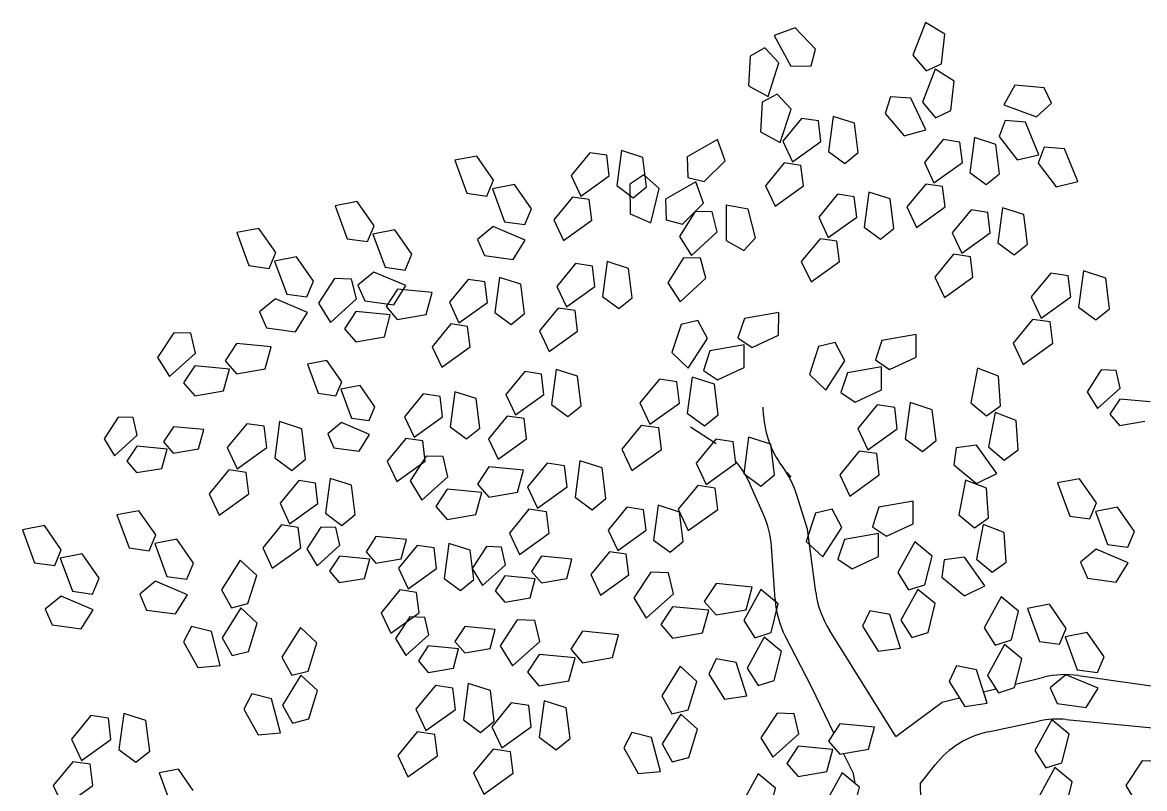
# Model space of a CAD drawing. Extents: x 1227.51 to 1229.53, y 652.79 to 654.62.
# Drawn here: x 1227.547 to 1228.833, y 653.74 to 654.618 of the extents above; entities that cross this region are included whole.
import ezdxf

# ---------------------------------------------------------------- set-up
doc = ezdxf.new("R2010")
doc.units = 0
doc.header["$LTSCALE"] = 0.05
doc.header["$MEASUREMENT"] = 0
doc.layers.get('0').update_dxf_attribs({"linetype": 'CONTINUOUS'})

msp = doc.modelspace()

# ---------------------------------------------------------------- linework, layer by layer
for p, q in [((1228.4331, 654.6119), (1228.4088, 654.6034)), ((1228.4562, 654.5874), (1228.4331, 654.6119)), ((1228.5825, 654.6182), (1228.5679, 654.5806)), ((1228.6045, 654.6047), (1228.5825, 654.6182)), ((1228.4088, 654.6034), (1228.428, 654.568)), ((1228.6006, 654.5709), (1228.6045, 654.6047)), ((1228.3983, 654.589), (1228.3812, 654.5796)), ((1228.4144, 654.5719), (1228.3983, 654.589)), ((1228.4513, 654.5683), (1228.4562, 654.5874)), ((1228.5679, 654.5806), (1228.583, 654.5626)), ((1228.3812, 654.5796), (1228.3793, 654.5457)), ((1228.402, 654.5335), (1228.4144, 654.5719)), ((1228.428, 654.568), (1228.4513, 654.5683)), ((1228.583, 654.5626), (1228.6006, 654.5709)), ((1228.5934, 654.5646), (1228.5788, 654.527)), ((1228.6153, 654.5511), (1228.5934, 654.5646)), ((1228.3793, 654.5457), (1228.402, 654.5335)), ((1228.6115, 654.5173), (1228.6153, 654.5511)), ((1228.6849, 654.5464), (1228.6721, 654.5238)), ((1228.7182, 654.5433), (1228.6849, 654.5464)), ((1228.7269, 654.5256), (1228.7182, 654.5433)), ((1228.4122, 654.5361), (1228.3951, 654.5267)), ((1228.4283, 654.519), (1228.4122, 654.5361)), ((1228.5422, 654.5328), (1228.5362, 654.514)), ((1228.5655, 654.5316), (1228.5422, 654.5328)), ((1228.5826, 654.4952), (1228.5655, 654.5316)), ((1228.3951, 654.5267), (1228.3932, 654.4928)), ((1228.4159, 654.4806), (1228.4283, 654.519)), ((1228.5788, 654.527), (1228.5939, 654.509)), ((1228.5939, 654.509), (1228.6115, 654.5173)), ((1228.6721, 654.5238), (1228.7095, 654.5099)), ((1228.7095, 654.5099), (1228.7269, 654.5256)), ((1228.4402, 654.5081), (1228.4188, 654.482)), ((1228.4595, 654.5053), (1228.4402, 654.5081)), ((1228.4623, 654.4818), (1228.4595, 654.5053)), ((1228.4764, 654.5106), (1228.471, 654.4705)), ((1228.5008, 654.5027), (1228.4764, 654.5106)), ((1228.505, 654.469), (1228.5008, 654.5027)), ((1228.5362, 654.514), (1228.5579, 654.4881)), ((1228.6736, 654.5059), (1228.6667, 654.4875)), ((1228.6968, 654.5038), (1228.6736, 654.5059)), ((1228.7122, 654.4665), (1228.6968, 654.5038)), ((1228.3932, 654.4928), (1228.4159, 654.4806)), ((1228.5579, 654.4881), (1228.5826, 654.4952)), ((1228.344, 654.484), (1228.3093, 654.4642)), ((1228.3526, 654.4595), (1228.344, 654.484)), ((1228.4188, 654.482), (1228.4298, 654.4585)), ((1228.4298, 654.4585), (1228.4623, 654.4818)), ((1228.6024, 654.4839), (1228.581, 654.4578)), ((1228.6217, 654.4811), (1228.6024, 654.4839)), ((1228.6246, 654.4576), (1228.6217, 654.4811)), ((1228.6386, 654.4864), (1228.6332, 654.4463)), ((1228.663, 654.4785), (1228.6386, 654.4864)), ((1228.6672, 654.4448), (1228.663, 654.4785)), ((1228.6667, 654.4875), (1228.6873, 654.4606)), ((1228.0679, 654.4651), (1228.0427, 654.4603)), ((1228.0872, 654.4373), (1228.0679, 654.4651)), ((1228.1976, 654.4689), (1228.1762, 654.4428)), ((1228.2169, 654.4661), (1228.1976, 654.4689)), ((1228.2197, 654.4426), (1228.2169, 654.4661)), ((1228.2338, 654.4713), (1228.2284, 654.4313)), ((1228.2582, 654.4635), (1228.2338, 654.4713)), ((1228.3093, 654.4642), (1228.3098, 654.4406)), ((1228.471, 654.4705), (1228.4898, 654.4567)), ((1228.4898, 654.4567), (1228.505, 654.469)), ((1228.6873, 654.4606), (1228.7122, 654.4665)), ((1228.7183, 654.4754), (1228.7115, 654.4569)), ((1228.7415, 654.4732), (1228.7183, 654.4754)), ((1228.757, 654.436), (1228.7415, 654.4732)), ((1228.0427, 654.4603), (1228.0565, 654.4224)), ((1228.2624, 654.4298), (1228.2582, 654.4635)), ((1228.3287, 654.4358), (1228.3526, 654.4595)), ((1228.4203, 654.4572), (1228.3989, 654.4311)), ((1228.4396, 654.4544), (1228.4203, 654.4572)), ((1228.4425, 654.431), (1228.4396, 654.4544)), ((1228.581, 654.4578), (1228.592, 654.4343)), ((1228.592, 654.4343), (1228.6246, 654.4576)), ((1228.7115, 654.4569), (1228.732, 654.43)), ((1228.1762, 654.4428), (1228.1872, 654.4193)), ((1228.1872, 654.4193), (1228.2197, 654.4426)), ((1228.2596, 654.4435), (1228.2433, 654.4328)), ((1228.2769, 654.4278), (1228.2596, 654.4435)), ((1228.3098, 654.4406), (1228.3287, 654.4358)), ((1228.6332, 654.4463), (1228.652, 654.4325)), ((1228.652, 654.4325), (1228.6672, 654.4448)), ((1228.0796, 654.4192), (1228.0872, 654.4373)), ((1228.1112, 654.4325), (1228.086, 654.4277)), ((1228.086, 654.4277), (1228.0999, 654.3898)), ((1228.1306, 654.4048), (1228.1112, 654.4325)), ((1228.2284, 654.4313), (1228.2472, 654.4174)), ((1228.2433, 654.4328), (1228.244, 654.3988)), ((1228.2472, 654.4174), (1228.2624, 654.4298)), ((1228.2676, 654.3885), (1228.2769, 654.4278)), ((1228.3191, 654.4355), (1228.2844, 654.4156)), ((1228.3277, 654.411), (1228.3191, 654.4355)), ((1228.3989, 654.4311), (1228.4099, 654.4076)), ((1228.4099, 654.4076), (1228.4425, 654.431)), ((1228.5826, 654.433), (1228.5611, 654.4069)), ((1228.6018, 654.4302), (1228.5826, 654.433)), ((1228.6047, 654.4068), (1228.6018, 654.4302)), ((1228.732, 654.43), (1228.757, 654.436)), ((1227.9309, 654.413), (1227.9056, 654.4082)), ((1227.9502, 654.3852), (1227.9309, 654.413)), ((1228.0565, 654.4224), (1228.0796, 654.4192)), ((1228.1777, 654.418), (1228.1563, 654.3919)), ((1228.197, 654.4152), (1228.1777, 654.418)), ((1228.1999, 654.3917), (1228.197, 654.4152)), ((1228.2844, 654.4156), (1228.2849, 654.392)), ((1228.4813, 654.4213), (1228.4599, 654.3952)), ((1228.5006, 654.4185), (1228.4813, 654.4213)), ((1228.5035, 654.395), (1228.5006, 654.4185)), ((1228.5175, 654.4237), (1228.5121, 654.3837)), ((1228.5419, 654.4159), (1228.5175, 654.4237)), ((1228.5461, 654.3822), (1228.5419, 654.4159)), ((1227.9056, 654.4082), (1227.9195, 654.3703)), ((1228.123, 654.3866), (1228.1306, 654.4048)), ((1228.3184, 654.4016), (1228.3004, 654.3729)), ((1228.3038, 654.3872), (1228.3277, 654.411)), ((1228.3379, 654.4013), (1228.3184, 654.4016)), ((1228.3437, 654.3784), (1228.3379, 654.4013)), ((1228.354, 654.4087), (1228.3537, 654.3683)), ((1228.3792, 654.4041), (1228.354, 654.4087)), ((1228.3876, 654.3712), (1228.3792, 654.4041)), ((1228.5611, 654.4069), (1228.5722, 654.3834)), ((1228.5722, 654.3834), (1228.6047, 654.4068)), ((1228.6345, 654.4034), (1228.613, 654.3772)), ((1228.6538, 654.4005), (1228.6345, 654.4034)), ((1228.6566, 654.3771), (1228.6538, 654.4005)), ((1228.6706, 654.4058), (1228.6653, 654.3658)), ((1228.6951, 654.398), (1228.6706, 654.4058)), ((1228.0999, 654.3898), (1228.123, 654.3866)), ((1228.1563, 654.3919), (1228.1673, 654.3684)), ((1228.1673, 654.3684), (1228.1999, 654.3917)), ((1228.244, 654.3988), (1228.2676, 654.3885)), ((1228.2849, 654.392), (1228.3038, 654.3872)), ((1228.4599, 654.3952), (1228.4709, 654.3717)), ((1228.4709, 654.3717), (1228.5035, 654.395)), ((1228.6993, 654.3643), (1228.6951, 654.398)), ((1227.8182, 654.3822), (1227.793, 654.3774)), ((1227.793, 654.3774), (1227.8068, 654.3395)), ((1227.8375, 654.3545), (1227.8182, 654.3822)), ((1227.9426, 654.3671), (1227.9502, 654.3852)), ((1227.9742, 654.3804), (1227.949, 654.3756)), ((1227.949, 654.3756), (1227.9629, 654.3377)), ((1227.9936, 654.3527), (1227.9742, 654.3804)), ((1228.0869, 654.3843), (1228.0688, 654.3694)), ((1228.1236, 654.3687), (1228.0869, 654.3843)), ((1228.3143, 654.351), (1228.3437, 654.3784)), ((1228.5121, 654.3837), (1228.5309, 654.3698)), ((1228.5309, 654.3698), (1228.5461, 654.3822)), ((1228.613, 654.3772), (1228.6241, 654.3538)), ((1228.6241, 654.3538), (1228.6566, 654.3771)), ((1227.9195, 654.3703), (1227.9426, 654.3671)), ((1228.0688, 654.3694), (1228.0767, 654.3513)), ((1228.1099, 654.3467), (1228.1236, 654.3687)), ((1228.3004, 654.3729), (1228.3143, 654.351)), ((1228.3537, 654.3683), (1228.3741, 654.357)), ((1228.3741, 654.357), (1228.3876, 654.3712)), ((1228.4615, 654.3704), (1228.44, 654.3443)), ((1228.4807, 654.3676), (1228.4615, 654.3704)), ((1228.4836, 654.3441), (1228.4807, 654.3676)), ((1228.6653, 654.3658), (1228.6841, 654.3519)), ((1228.6841, 654.3519), (1228.6993, 654.3643)), ((1227.8299, 654.3363), (1227.8375, 654.3545)), ((1227.8615, 654.3496), (1227.8363, 654.3448)), ((1227.8809, 654.3219), (1227.8615, 654.3496)), ((1227.9859, 654.3345), (1227.9936, 654.3527)), ((1228.0767, 654.3513), (1228.1099, 654.3467)), ((1228.3051, 654.3485), (1228.2871, 654.3198)), ((1228.3246, 654.3482), (1228.3051, 654.3485)), ((1228.6146, 654.3525), (1228.5932, 654.3264)), ((1228.6339, 654.3496), (1228.6146, 654.3525)), ((1228.6367, 654.3262), (1228.6339, 654.3496)), ((1227.8068, 654.3395), (1227.8299, 654.3363)), ((1227.8363, 654.3448), (1227.8502, 654.307)), ((1227.9629, 654.3377), (1227.9859, 654.3345)), ((1228.1813, 654.3418), (1228.1599, 654.3157)), ((1228.2006, 654.339), (1228.1813, 654.3418)), ((1228.2034, 654.3155), (1228.2006, 654.339)), ((1228.2175, 654.3442), (1228.2121, 654.3042)), ((1228.2419, 654.3364), (1228.2175, 654.3442)), ((1228.2461, 654.3027), (1228.2419, 654.3364)), ((1228.3304, 654.3253), (1228.3246, 654.3482)), ((1228.44, 654.3443), (1228.4511, 654.3208)), ((1228.4511, 654.3208), (1228.4836, 654.3441)), ((1227.9051, 654.3249), (1227.8866, 654.2966)), ((1227.9246, 654.3242), (1227.9051, 654.3249)), ((1227.93, 654.3013), (1227.9246, 654.3242)), ((1227.9499, 654.3322), (1227.9318, 654.3173)), ((1227.9866, 654.3166), (1227.9499, 654.3322)), ((1228.058, 654.3236), (1228.0366, 654.2975)), ((1228.0773, 654.3208), (1228.058, 654.3236)), ((1228.0942, 654.3261), (1228.0888, 654.286)), ((1228.1186, 654.3182), (1228.0942, 654.3261)), ((1228.301, 654.298), (1228.3304, 654.3253)), ((1228.5932, 654.3264), (1228.6042, 654.3029)), ((1228.6042, 654.3029), (1228.6367, 654.3262)), ((1228.7258, 654.3309), (1228.7034, 654.3037)), ((1228.7458, 654.328), (1228.7258, 654.3309)), ((1228.7488, 654.3036), (1228.7458, 654.328)), ((1228.7634, 654.3335), (1228.7578, 654.2918)), ((1228.7889, 654.3253), (1228.7634, 654.3335)), ((1228.7932, 654.2902), (1228.7889, 654.3253)), ((1227.8732, 654.3037), (1227.8809, 654.3219)), ((1227.9318, 654.3173), (1227.9397, 654.2992)), ((1227.977, 654.3124), (1227.9641, 654.2927)), ((1227.9729, 654.2946), (1227.9866, 654.3166)), ((1228.0167, 654.3086), (1227.977, 654.3124)), ((1228.0802, 654.2973), (1228.0773, 654.3208)), ((1228.1228, 654.2845), (1228.1186, 654.3182)), ((1228.1599, 654.3157), (1228.1709, 654.2922)), ((1228.1709, 654.2922), (1228.2034, 654.3155)), ((1228.2871, 654.3198), (1228.301, 654.298)), ((1227.8372, 654.3014), (1227.8191, 654.2865)), ((1227.8739, 654.2858), (1227.8372, 654.3014)), ((1227.8502, 654.307), (1227.8732, 654.3037)), ((1227.9002, 654.2745), (1227.93, 654.3013)), ((1227.9397, 654.2992), (1227.9729, 654.2946)), ((1228.0099, 654.2835), (1228.0167, 654.3086)), ((1228.0366, 654.2975), (1228.0476, 654.274)), ((1228.0476, 654.274), (1228.0802, 654.2973)), ((1228.2121, 654.3042), (1228.2309, 654.2903)), ((1228.2309, 654.2903), (1228.2461, 654.3027)), ((1228.7034, 654.3037), (1228.7149, 654.2793)), ((1228.7149, 654.2793), (1228.7488, 654.3036)), ((1227.8191, 654.2865), (1227.827, 654.2684)), ((1227.8602, 654.2638), (1227.8739, 654.2858)), ((1227.8866, 654.2966), (1227.9002, 654.2745)), ((1227.9293, 654.287), (1227.9164, 654.2673)), ((1227.9689, 654.2831), (1227.9293, 654.287)), ((1227.9641, 654.2927), (1227.9769, 654.2779)), ((1228.0888, 654.286), (1228.1076, 654.2722)), ((1228.1076, 654.2722), (1228.1228, 654.2845)), ((1228.1614, 654.2909), (1228.14, 654.2648)), ((1228.1807, 654.2881), (1228.1614, 654.2909)), ((1228.1836, 654.2646), (1228.1807, 654.2881)), ((1228.4141, 654.2859), (1228.3748, 654.2791)), ((1228.414, 654.2599), (1228.4141, 654.2859)), ((1228.7578, 654.2918), (1228.7774, 654.2773)), ((1228.7774, 654.2773), (1228.7932, 654.2902)), ((1227.9622, 654.258), (1227.9689, 654.2831)), ((1227.9769, 654.2779), (1228.0099, 654.2835)), ((1228.0382, 654.2727), (1228.0167, 654.2466)), ((1228.0574, 654.2699), (1228.0382, 654.2727)), ((1228.3022, 654.2721), (1228.2916, 654.2399)), ((1228.3212, 654.2767), (1228.3022, 654.2721)), ((1228.3323, 654.2559), (1228.3212, 654.2767)), ((1228.3748, 654.2791), (1228.3674, 654.2567)), ((1228.7051, 654.2779), (1228.6827, 654.2508)), ((1228.7251, 654.275), (1228.7051, 654.2779)), ((1228.7281, 654.2506), (1228.7251, 654.275)), ((1227.7207, 654.2627), (1227.7022, 654.2344)), ((1227.7402, 654.2621), (1227.7207, 654.2627)), ((1227.7456, 654.2391), (1227.7402, 654.2621)), ((1227.827, 654.2684), (1227.8602, 654.2638)), ((1227.9164, 654.2673), (1227.9292, 654.2524)), ((1228.0603, 654.2465), (1228.0574, 654.2699)), ((1228.14, 654.2648), (1228.151, 654.2413)), ((1228.151, 654.2413), (1228.1836, 654.2646)), ((1228.3836, 654.2457), (1228.414, 654.2599)), ((1228.5716, 654.2606), (1228.5323, 654.2538)), ((1228.5716, 654.2346), (1228.5716, 654.2606)), ((1227.7926, 654.2502), (1227.7797, 654.2306)), ((1227.8323, 654.2464), (1227.7926, 654.2502)), ((1227.8255, 654.2213), (1227.8323, 654.2464)), ((1227.9292, 654.2524), (1227.9622, 654.258)), ((1228.0167, 654.2466), (1228.0278, 654.2231)), ((1228.0278, 654.2231), (1228.0603, 654.2465)), ((1228.3104, 654.2221), (1228.3323, 654.2559)), ((1228.3745, 654.2487), (1228.3352, 654.2419)), ((1228.3674, 654.2567), (1228.3836, 654.2457)), ((1228.3745, 654.2227), (1228.3745, 654.2487)), ((1228.4597, 654.2469), (1228.4492, 654.2146)), ((1228.4787, 654.2514), (1228.4597, 654.2469)), ((1228.4898, 654.2306), (1228.4787, 654.2514)), ((1228.5323, 654.2538), (1228.5249, 654.2314)), ((1228.6827, 654.2508), (1228.6942, 654.2263)), ((1228.6942, 654.2263), (1228.7281, 654.2506)), ((1227.7022, 654.2344), (1227.7158, 654.2123)), ((1227.7158, 654.2123), (1227.7456, 654.2391)), ((1228.2916, 654.2399), (1228.3104, 654.2221)), ((1228.3352, 654.2419), (1228.3279, 654.2195)), ((1228.5411, 654.2204), (1228.5716, 654.2346)), ((1227.7448, 654.2248), (1227.7319, 654.2051)), ((1227.7845, 654.221), (1227.7448, 654.2248)), ((1227.7778, 654.1959), (1227.7845, 654.221)), ((1227.7797, 654.2306), (1227.7925, 654.2157)), ((1227.7925, 654.2157), (1227.8255, 654.2213)), ((1227.8962, 654.2308), (1227.8741, 654.2266)), ((1227.8741, 654.2266), (1227.8863, 654.1933)), ((1227.9132, 654.2064), (1227.8962, 654.2308)), ((1228.1591, 654.2206), (1228.1537, 654.1805)), ((1228.1835, 654.2127), (1228.1591, 654.2206)), ((1228.344, 654.2085), (1228.3745, 654.2227)), ((1228.4679, 654.1968), (1228.4898, 654.2306)), ((1228.532, 654.2234), (1228.4928, 654.2166)), ((1228.5249, 654.2314), (1228.5411, 654.2204)), ((1228.532, 654.1974), (1228.532, 654.2234)), ((1228.642, 654.2222), (1228.6343, 654.1825)), ((1228.666, 654.2129), (1228.642, 654.2222)), ((1228.7837, 654.22), (1228.7675, 654.1951)), ((1228.8008, 654.2194), (1228.7837, 654.22)), ((1228.1229, 654.2181), (1228.1014, 654.192)), ((1228.1422, 654.2153), (1228.1229, 654.2181)), ((1228.145, 654.1918), (1228.1422, 654.2153)), ((1228.1877, 654.179), (1228.1835, 654.2127)), ((1228.2773, 654.2094), (1228.255, 654.1822)), ((1228.2973, 654.2064), (1228.2773, 654.2094)), ((1228.3149, 654.2119), (1228.3093, 654.1703)), ((1228.3404, 654.2038), (1228.3149, 654.2119)), ((1228.3279, 654.2195), (1228.344, 654.2085)), ((1228.4492, 654.2146), (1228.4679, 654.1968)), ((1228.4928, 654.2166), (1228.4854, 654.1942)), ((1228.6682, 654.179), (1228.666, 654.2129)), ((1228.8055, 654.1992), (1228.8008, 654.2194)), ((1227.7319, 654.2051), (1227.7448, 654.1902)), ((1227.7448, 654.1902), (1227.7778, 654.1959)), ((1227.9065, 654.1905), (1227.9132, 654.2064)), ((1227.9343, 654.2022), (1227.9122, 654.198)), ((1227.9122, 654.198), (1227.9243, 654.1647)), ((1227.9513, 654.1778), (1227.9343, 654.2022)), ((1228.0428, 654.1949), (1228.0374, 654.1549)), ((1228.0672, 654.1871), (1228.0428, 654.1949)), ((1228.3003, 654.182), (1228.2973, 654.2064)), ((1228.3448, 654.1687), (1228.3404, 654.2038)), ((1228.4854, 654.1942), (1228.5016, 654.1832)), ((1228.5016, 654.1832), (1228.532, 654.1974)), ((1228.7675, 654.1951), (1228.7794, 654.1757)), ((1228.7794, 654.1757), (1228.8055, 654.1992)), ((1227.8863, 654.1933), (1227.9065, 654.1905)), ((1228.0066, 654.1925), (1227.9852, 654.1663)), ((1228.0259, 654.1896), (1228.0066, 654.1925)), ((1228.0287, 654.1662), (1228.0259, 654.1896)), ((1228.0714, 654.1533), (1228.0672, 654.1871)), ((1228.1014, 654.192), (1228.1125, 654.1685)), ((1228.1125, 654.1685), (1228.145, 654.1918)), ((1228.255, 654.1822), (1228.2665, 654.1578)), ((1228.2665, 654.1578), (1228.3003, 654.182)), ((1228.5647, 654.1826), (1228.559, 654.1409)), ((1228.5901, 654.1744), (1228.5647, 654.1826)), ((1228.6343, 654.1825), (1228.6523, 654.1676)), ((1228.8049, 654.1867), (1228.7936, 654.1694)), ((1228.8397, 654.1833), (1228.8049, 654.1867)), ((1227.9446, 654.1619), (1227.9513, 654.1778)), ((1228.1537, 654.1805), (1228.1725, 654.1667)), ((1228.1725, 654.1667), (1228.1877, 654.179)), ((1228.3093, 654.1703), (1228.3289, 654.1558)), ((1228.3289, 654.1558), (1228.3448, 654.1687)), ((1228.3968, 654.1681), (1228.3963, 654.1773)), ((1228.527, 654.18), (1228.5047, 654.1528)), ((1228.5471, 654.1771), (1228.527, 654.18)), ((1228.55, 654.1526), (1228.5471, 654.1771)), ((1228.5945, 654.1393), (1228.5901, 654.1744)), ((1228.6523, 654.1676), (1228.6682, 654.179)), ((1228.6622, 654.1714), (1228.6545, 654.1318)), ((1228.6862, 654.1622), (1228.6622, 654.1714)), ((1228.7936, 654.1694), (1228.8048, 654.1563)), ((1227.657, 654.1659), (1227.6408, 654.141)), ((1227.6741, 654.1654), (1227.657, 654.1659)), ((1227.6788, 654.1452), (1227.6741, 654.1654)), ((1227.8043, 654.1584), (1227.782, 654.1312)), ((1227.8244, 654.1554), (1227.8043, 654.1584)), ((1227.8274, 654.131), (1227.8244, 654.1554)), ((1227.842, 654.1609), (1227.8364, 654.1192)), ((1227.8675, 654.1527), (1227.842, 654.1609)), ((1227.9129, 654.1598), (1227.8971, 654.1467)), ((1227.9452, 654.1462), (1227.9129, 654.1598)), ((1227.9243, 654.1647), (1227.9446, 654.1619)), ((1227.9852, 654.1663), (1227.9962, 654.1429)), ((1227.9962, 654.1429), (1228.0287, 654.1662)), ((1228.103, 654.1672), (1228.0816, 654.1411)), ((1228.1223, 654.1644), (1228.103, 654.1672)), ((1228.1251, 654.141), (1228.1223, 654.1644)), ((1228.2566, 654.1564), (1228.2343, 654.1292)), ((1228.2767, 654.1535), (1228.2566, 654.1564)), ((1228.6884, 654.1283), (1228.6862, 654.1622)), ((1228.8048, 654.1563), (1228.8338, 654.1613)), ((1227.6527, 654.1216), (1227.6788, 654.1452)), ((1227.7202, 654.155), (1227.7088, 654.1377)), ((1227.755, 654.1516), (1227.7202, 654.155)), ((1227.7491, 654.1296), (1227.755, 654.1516)), ((1227.8718, 654.1176), (1227.8675, 654.1527)), ((1227.8971, 654.1467), (1227.904, 654.1309)), ((1227.9331, 654.1269), (1227.9452, 654.1462)), ((1228.0374, 654.1549), (1228.0562, 654.141)), ((1228.0562, 654.141), (1228.0714, 654.1533)), ((1228.2796, 654.129), (1228.2767, 654.1535)), ((1228.3423, 654.1353), (1228.3131, 654.1545)), ((1228.3796, 654.1431), (1228.374, 654.1014)), ((1228.4051, 654.1349), (1228.3796, 654.1431)), ((1228.5047, 654.1528), (1228.5162, 654.1284)), ((1228.5162, 654.1284), (1228.55, 654.1526)), ((1227.6408, 654.141), (1227.6527, 654.1216)), ((1227.6782, 654.1326), (1227.6669, 654.1153)), ((1227.713, 654.1293), (1227.6782, 654.1326)), ((1227.7088, 654.1377), (1227.7201, 654.1246)), ((1227.782, 654.1312), (1227.7935, 654.1067)), ((1227.7935, 654.1067), (1227.8274, 654.131)), ((1227.904, 654.1309), (1227.9331, 654.1269)), ((1227.9867, 654.1416), (1227.9653, 654.1155)), ((1228.006, 654.1387), (1227.9867, 654.1416)), ((1228.0088, 654.1153), (1228.006, 654.1387)), ((1228.0816, 654.1411), (1228.0926, 654.1176)), ((1228.0926, 654.1176), (1228.1251, 654.141)), ((1228.342, 654.1405), (1228.3196, 654.1133)), ((1228.362, 654.1376), (1228.342, 654.1405)), ((1228.365, 654.1132), (1228.362, 654.1376)), ((1228.4094, 654.0998), (1228.4051, 654.1349)), ((1228.559, 654.1409), (1228.5787, 654.1264)), ((1228.5787, 654.1264), (1228.5945, 654.1393)), ((1228.6175, 654.1308), (1228.6149, 654.1112)), ((1228.6406, 654.1339), (1228.6175, 654.1308)), ((1228.6639, 654.1012), (1228.6406, 654.1339)), ((1228.6545, 654.1318), (1228.6726, 654.1168)), ((1227.7071, 654.1072), (1227.713, 654.1293)), ((1227.7201, 654.1246), (1227.7491, 654.1296)), ((1227.8364, 654.1192), (1227.856, 654.1048)), ((1227.856, 654.1048), (1227.8718, 654.1176)), ((1228.01, 654.1213), (1227.9915, 654.093)), ((1228.0294, 654.1207), (1228.01, 654.1213)), ((1228.0348, 654.0977), (1228.0294, 654.1207)), ((1228.2343, 654.1292), (1228.2458, 654.1048)), ((1228.2458, 654.1048), (1228.2796, 654.129)), ((1228.5063, 654.127), (1228.484, 654.0998)), ((1228.5264, 654.1241), (1228.5063, 654.127)), ((1228.5293, 654.0997), (1228.5264, 654.1241)), ((1228.6726, 654.1168), (1228.6884, 654.1283)), ((1227.6669, 654.1153), (1227.6781, 654.1023)), ((1227.6781, 654.1023), (1227.7071, 654.1072)), ((1227.7837, 654.1054), (1227.7613, 654.0782)), ((1227.8037, 654.1024), (1227.7837, 654.1054)), ((1227.9653, 654.1155), (1227.9763, 654.092)), ((1227.9763, 654.092), (1228.0088, 654.1153)), ((1228.0818, 654.1089), (1228.0689, 654.0892)), ((1228.1215, 654.105), (1228.0818, 654.1089)), ((1228.1148, 654.0799), (1228.1215, 654.105)), ((1228.1485, 654.1133), (1228.1262, 654.0861)), ((1228.1686, 654.1103), (1228.1485, 654.1133)), ((1228.1716, 654.0859), (1228.1686, 654.1103)), ((1228.1862, 654.1158), (1228.1806, 654.0741)), ((1228.2116, 654.1077), (1228.1862, 654.1158)), ((1228.216, 654.0726), (1228.2116, 654.1077)), ((1228.3196, 654.1133), (1228.3311, 654.0889)), ((1228.3311, 654.0889), (1228.365, 654.1132)), ((1228.6149, 654.1112), (1228.6409, 654.0897)), ((1227.8067, 654.078), (1227.8037, 654.1024)), ((1227.8639, 654.0933), (1227.8425, 654.0672)), ((1227.8832, 654.0904), (1227.8639, 654.0933)), ((1227.9001, 654.0957), (1227.8947, 654.0557)), ((1227.9245, 654.0879), (1227.9001, 654.0957)), ((1227.9915, 654.093), (1228.005, 654.0709)), ((1228.005, 654.0709), (1228.0348, 654.0977)), ((1228.374, 654.1014), (1228.3936, 654.0869)), ((1228.3936, 654.0869), (1228.4094, 654.0998)), ((1228.4285, 654.0972), (1228.4238, 654.1025)), ((1228.484, 654.0998), (1228.4955, 654.0754)), ((1228.4955, 654.0754), (1228.5293, 654.0997)), ((1228.6283, 654.0937), (1228.6206, 654.054)), ((1228.6523, 654.0844), (1228.6283, 654.0937)), ((1228.6409, 654.0897), (1228.6639, 654.1012)), ((1228.759, 654.0953), (1228.7338, 654.0905)), ((1228.7784, 654.0676), (1228.759, 654.0953)), ((1227.7613, 654.0782), (1227.7728, 654.0537)), ((1227.886, 654.067), (1227.8832, 654.0904)), ((1227.9287, 654.0542), (1227.9245, 654.0879)), ((1228.0341, 654.0834), (1228.0212, 654.0637)), ((1228.0737, 654.0796), (1228.0341, 654.0834)), ((1228.067, 654.0545), (1228.0737, 654.0796)), ((1228.0689, 654.0892), (1228.0817, 654.0743)), ((1228.0817, 654.0743), (1228.1148, 654.0799)), ((1228.1262, 654.0861), (1228.1377, 654.0616)), ((1228.1377, 654.0616), (1228.1716, 654.0859)), ((1228.3213, 654.0875), (1228.2989, 654.0604)), ((1228.3413, 654.0846), (1228.3213, 654.0875)), ((1228.3443, 654.0602), (1228.3413, 654.0846)), ((1228.3968, 654.0543), (1228.3815, 654.0889)), ((1228.6545, 654.0505), (1228.6523, 654.0844)), ((1228.7338, 654.0905), (1228.7477, 654.0526)), ((1227.7728, 654.0537), (1227.8067, 654.078)), ((1227.8425, 654.0672), (1227.8535, 654.0437)), ((1227.8535, 654.0437), (1227.886, 654.067)), ((1228.1806, 654.0741), (1228.2002, 654.0597)), ((1228.2002, 654.0597), (1228.216, 654.0726)), ((1228.4471, 654.0375), (1228.4349, 654.0766)), ((1228.5681, 654.0696), (1228.5289, 654.0628)), ((1228.5681, 654.0436), (1228.5681, 654.0696)), ((1228.7707, 654.0494), (1228.7784, 654.0676)), ((1227.6808, 654.0587), (1227.6556, 654.0539)), ((1227.6556, 654.0539), (1227.6694, 654.016)), ((1227.7001, 654.031), (1227.6808, 654.0587)), ((1227.8947, 654.0557), (1227.9135, 654.0418)), ((1227.9135, 654.0418), (1227.9287, 654.0542)), ((1228.0212, 654.0637), (1228.034, 654.0488)), ((1228.034, 654.0488), (1228.067, 654.0545)), ((1228.1278, 654.0603), (1228.1055, 654.0331)), ((1228.1479, 654.0573), (1228.1278, 654.0603)), ((1228.1509, 654.0329), (1228.1479, 654.0573)), ((1228.2399, 654.0626), (1228.2185, 654.0365)), ((1228.2592, 654.0598), (1228.2399, 654.0626)), ((1228.2621, 654.0363), (1228.2592, 654.0598)), ((1228.2761, 654.065), (1228.2707, 654.025)), ((1228.3005, 654.0572), (1228.2761, 654.065)), ((1228.2989, 654.0604), (1228.3104, 654.0359)), ((1228.3047, 654.0235), (1228.3005, 654.0572)), ((1228.3104, 654.0359), (1228.3443, 654.0602)), ((1228.4563, 654.0558), (1228.4457, 654.0236)), ((1228.4752, 654.0603), (1228.4563, 654.0558)), ((1228.4863, 654.0396), (1228.4752, 654.0603)), ((1228.5289, 654.0628), (1228.5215, 654.0404)), ((1228.6206, 654.054), (1228.6386, 654.0391)), ((1228.7477, 654.0526), (1228.7707, 654.0494)), ((1228.8024, 654.0627), (1228.7772, 654.0579)), ((1228.7772, 654.0579), (1228.791, 654.0201)), ((1228.8218, 654.035), (1228.8024, 654.0627)), ((1227.5724, 654.0417), (1227.5472, 654.0369)), ((1227.5918, 654.0139), (1227.5724, 654.0417)), ((1227.844, 654.0424), (1227.8226, 654.0163)), ((1227.8633, 654.0396), (1227.844, 654.0424)), ((1227.8893, 654.04), (1227.8731, 654.0151)), ((1227.9064, 654.0394), (1227.8893, 654.04)), ((1228.5215, 654.0404), (1228.5377, 654.0294)), ((1228.5377, 654.0294), (1228.5681, 654.0436)), ((1228.6386, 654.0391), (1228.6545, 654.0505)), ((1228.6485, 654.0429), (1228.6408, 654.0033)), ((1228.6725, 654.0337), (1228.6485, 654.0429)), ((1227.5472, 654.0369), (1227.5611, 653.999)), ((1227.6925, 654.0128), (1227.7001, 654.031)), ((1227.8662, 654.0161), (1227.8633, 654.0396)), ((1227.9111, 654.0192), (1227.9064, 654.0394)), ((1227.9524, 654.029), (1227.9411, 654.0117)), ((1227.9873, 654.0257), (1227.9524, 654.029)), ((1228.1055, 654.0331), (1228.117, 654.0087)), ((1228.117, 654.0087), (1228.1509, 654.0329)), ((1228.2185, 654.0365), (1228.2295, 654.013)), ((1228.2295, 654.013), (1228.2621, 654.0363)), ((1228.4566, 653.9652), (1228.4471, 654.0375)), ((1228.4645, 654.0058), (1228.4863, 654.0396)), ((1228.5286, 654.0324), (1228.4893, 654.0256)), ((1228.5286, 654.0064), (1228.5286, 654.0324)), ((1228.6747, 653.9998), (1228.6725, 654.0337)), ((1228.8141, 654.0168), (1228.8218, 654.035)), ((1227.5842, 653.9958), (1227.5918, 654.0139)), ((1227.6694, 654.016), (1227.6925, 654.0128)), ((1227.7241, 654.0261), (1227.6989, 654.0213)), ((1227.6989, 654.0213), (1227.7128, 653.9835)), ((1227.7435, 653.9984), (1227.7241, 654.0261)), ((1227.8226, 654.0163), (1227.8336, 653.9928)), ((1227.8336, 653.9928), (1227.8662, 654.0161)), ((1227.8731, 654.0151), (1227.8849, 653.9957)), ((1227.8849, 653.9957), (1227.9111, 654.0192)), ((1227.9997, 654.0188), (1227.9783, 653.9927)), ((1227.9814, 654.0036), (1227.9873, 654.0257)), ((1228.019, 654.016), (1227.9997, 654.0188)), ((1228.0219, 653.9925), (1228.019, 654.016)), ((1228.0359, 654.0212), (1228.0305, 653.9812)), ((1228.0604, 654.0134), (1228.0359, 654.0212)), ((1228.0791, 654.0175), (1228.0629, 653.9926)), ((1228.0962, 654.0169), (1228.0791, 654.0175)), ((1228.1009, 653.9967), (1228.0962, 654.0169)), ((1228.2707, 654.025), (1228.2895, 654.0111)), ((1228.2895, 654.0111), (1228.3047, 654.0235)), ((1228.4099, 653.9569), (1228.4058, 654.0177)), ((1228.4457, 654.0236), (1228.4645, 654.0058)), ((1228.4893, 654.0256), (1228.4819, 654.0032)), ((1228.57, 654.0232), (1228.5505, 653.988)), ((1228.5899, 654.0068), (1228.57, 654.0232)), ((1228.778, 654.0145), (1228.76, 653.9996)), ((1228.8148, 653.9989), (1228.778, 654.0145)), ((1228.791, 654.0201), (1228.8141, 654.0168)), ((1227.6158, 654.0091), (1227.5906, 654.0043)), ((1227.5906, 654.0043), (1227.6045, 653.9664)), ((1227.6352, 653.9814), (1227.6158, 654.0091)), ((1227.7968, 654.0021), (1227.7754, 653.968)), ((1227.8158, 653.9846), (1227.7968, 654.0021)), ((1227.9105, 654.0067), (1227.8992, 653.9894)), ((1227.9453, 654.0033), (1227.9105, 654.0067)), ((1227.9394, 653.9812), (1227.9453, 654.0033)), ((1227.9411, 654.0117), (1227.9524, 653.9987)), ((1227.9524, 653.9987), (1227.9814, 654.0036)), ((1228.0645, 653.9797), (1228.0604, 654.0134)), ((1228.1422, 654.0065), (1228.1309, 653.9892)), ((1228.177, 654.0031), (1228.1422, 654.0065)), ((1228.1711, 653.9811), (1228.177, 654.0031)), ((1228.2201, 654.0117), (1228.1986, 653.9856)), ((1228.2393, 654.0089), (1228.2201, 654.0117)), ((1228.2422, 653.9854), (1228.2393, 654.0089)), ((1228.4819, 654.0032), (1228.4981, 653.9922)), ((1228.4981, 653.9922), (1228.5286, 654.0064)), ((1228.5816, 653.9739), (1228.5899, 654.0068)), ((1228.6038, 654.0023), (1228.6012, 653.9827)), ((1228.6269, 654.0054), (1228.6038, 654.0023)), ((1228.6502, 653.9727), (1228.6269, 654.0054)), ((1228.6408, 654.0033), (1228.6589, 653.9883)), ((1227.5611, 653.999), (1227.5842, 653.9958)), ((1227.7358, 653.9802), (1227.7435, 653.9984)), ((1227.8992, 653.9894), (1227.9104, 653.9763)), ((1227.9783, 653.9927), (1227.9893, 653.9692)), ((1227.9893, 653.9692), (1228.0219, 653.9925)), ((1228.0629, 653.9926), (1228.0747, 653.9731)), ((1228.0747, 653.9731), (1228.1009, 653.9967)), ((1228.1309, 653.9892), (1228.1421, 653.9761)), ((1228.2674, 653.9882), (1228.2482, 653.9587)), ((1228.2877, 653.9875), (1228.2674, 653.9882)), ((1228.6589, 653.9883), (1228.6747, 653.9998)), ((1228.76, 653.9996), (1228.7679, 653.9815)), ((1228.801, 653.977), (1228.8148, 653.9989)), ((1227.6275, 653.9632), (1227.6352, 653.9814)), ((1227.6998, 653.9779), (1227.6817, 653.963)), ((1227.7365, 653.9623), (1227.6998, 653.9779)), ((1227.7128, 653.9835), (1227.7358, 653.9802)), ((1227.8057, 653.9522), (1227.8158, 653.9846)), ((1227.9104, 653.9763), (1227.9394, 653.9812)), ((1228.0305, 653.9812), (1228.0494, 653.9673)), ((1228.0494, 653.9673), (1228.0645, 653.9797)), ((1228.1003, 653.9841), (1228.0889, 653.9668)), ((1228.1351, 653.9808), (1228.1003, 653.9841)), ((1228.1292, 653.9587), (1228.1351, 653.9808)), ((1228.1421, 653.9761), (1228.1711, 653.9811)), ((1228.1986, 653.9856), (1228.2097, 653.9621)), ((1228.2097, 653.9621), (1228.2422, 653.9854)), ((1228.2933, 653.9636), (1228.2877, 653.9875)), ((1228.5505, 653.988), (1228.563, 653.968)), ((1228.6012, 653.9827), (1228.6272, 653.9612)), ((1228.7679, 653.9815), (1228.801, 653.977)), ((1227.6045, 653.9664), (1227.6275, 653.9632)), ((1227.6817, 653.963), (1227.6896, 653.9449)), ((1227.7754, 653.968), (1227.7868, 653.9474)), ((1227.9799, 653.9679), (1227.9584, 653.9418)), ((1227.9991, 653.9651), (1227.9799, 653.9679)), ((1228.002, 653.9416), (1227.9991, 653.9651)), ((1228.0889, 653.9668), (1228.1002, 653.9538)), ((1228.2622, 653.9357), (1228.2933, 653.9636)), ((1228.3423, 653.9752), (1228.3288, 653.9547)), ((1228.3835, 653.9712), (1228.3423, 653.9752)), ((1228.3937, 653.9683), (1228.3742, 653.933)), ((1228.3766, 653.9451), (1228.3835, 653.9712)), ((1228.4136, 653.9519), (1228.3937, 653.9683)), ((1228.5736, 653.9686), (1228.5541, 653.9333)), ((1228.563, 653.968), (1228.5816, 653.9739)), ((1228.5935, 653.9522), (1228.5736, 653.9686)), ((1228.6272, 653.9612), (1228.6502, 653.9727)), ((1227.5915, 653.9609), (1227.5734, 653.946)), ((1227.6282, 653.9453), (1227.5915, 653.9609)), ((1227.7228, 653.9404), (1227.7365, 653.9623)), ((1227.7868, 653.9474), (1227.8057, 653.9522)), ((1228.1002, 653.9538), (1228.1292, 653.9587)), ((1228.2482, 653.9587), (1228.2622, 653.9357)), ((1228.3288, 653.9547), (1228.3422, 653.9392)), ((1228.4054, 653.919), (1228.4136, 653.9519)), ((1228.5852, 653.9193), (1228.5935, 653.9522)), ((1228.6692, 653.9599), (1228.6497, 653.9246)), ((1228.6891, 653.9435), (1228.6692, 653.9599)), ((1228.7243, 653.9516), (1228.6991, 653.9468)), ((1228.7437, 653.9239), (1228.7243, 653.9516)), ((1227.5734, 653.946), (1227.5813, 653.9279)), ((1227.6145, 653.9233), (1227.6282, 653.9453)), ((1227.6896, 653.9449), (1227.7228, 653.9404)), ((1227.7974, 653.9473), (1227.7761, 653.9132)), ((1227.8164, 653.9299), (1227.7974, 653.9473)), ((1227.9584, 653.9418), (1227.9695, 653.9183)), ((1227.9695, 653.9183), (1228.002, 653.9416)), ((1227.9912, 653.9371), (1227.975, 653.9122)), ((1228.0083, 653.9365), (1227.9912, 653.9371)), ((1228.2925, 653.9487), (1228.2791, 653.9282)), ((1228.3338, 653.9447), (1228.2925, 653.9487)), ((1228.3268, 653.9186), (1228.3338, 653.9447)), ((1228.3422, 653.9392), (1228.3766, 653.9451)), ((1228.5186, 653.9441), (1228.5102, 653.9263)), ((1228.5415, 653.9398), (1228.5186, 653.9441)), ((1228.5536, 653.9013), (1228.5415, 653.9398)), ((1228.6809, 653.9106), (1228.6891, 653.9435)), ((1228.6991, 653.9468), (1228.713, 653.909)), ((1227.5813, 653.9279), (1227.6145, 653.9233)), ((1227.7412, 653.9259), (1227.7318, 653.9086)), ((1227.7638, 653.9204), (1227.7412, 653.9259)), ((1227.8064, 653.8974), (1227.8164, 653.9299)), ((1227.8658, 653.9248), (1227.8445, 653.8907)), ((1227.8848, 653.9074), (1227.8658, 653.9248)), ((1228.013, 653.9163), (1228.0083, 653.9365)), ((1228.0543, 653.9261), (1228.043, 653.9088)), ((1228.0891, 653.9227), (1228.0543, 653.9261)), ((1228.1143, 653.9335), (1228.095, 653.904)), ((1228.1345, 653.9328), (1228.1143, 653.9335)), ((1228.1401, 653.9089), (1228.1345, 653.9328)), ((1228.2791, 653.9282), (1228.2924, 653.9127)), ((1228.3742, 653.933), (1228.3868, 653.9131)), ((1228.5102, 653.9263), (1228.5282, 653.8977)), ((1228.5541, 653.9333), (1228.5667, 653.9134)), ((1228.6497, 653.9246), (1228.6623, 653.9047)), ((1228.736, 653.9057), (1228.7437, 653.9239)), ((1227.7738, 653.8812), (1227.7638, 653.9204)), ((1227.7761, 653.9132), (1227.7875, 653.8926)), ((1227.975, 653.9122), (1227.9868, 653.8928)), ((1227.9868, 653.8928), (1228.013, 653.9163)), ((1228.0833, 653.9007), (1228.0891, 653.9227)), ((1228.1891, 653.9205), (1228.1757, 653.9)), ((1228.2304, 653.9165), (1228.1891, 653.9205)), ((1228.2234, 653.8904), (1228.2304, 653.9165)), ((1228.2924, 653.9127), (1228.3268, 653.9186)), ((1228.3973, 653.9137), (1228.3779, 653.8784)), ((1228.3868, 653.9131), (1228.4054, 653.919)), ((1228.4173, 653.8973), (1228.3973, 653.9137)), ((1228.4519, 653.8561), (1228.4218, 653.9144)), ((1228.5484, 653.7998), (1228.4722, 653.922)), ((1228.5667, 653.9134), (1228.5852, 653.9193)), ((1228.7677, 653.9191), (1228.7425, 653.9143)), ((1228.7425, 653.9143), (1228.7563, 653.8764)), ((1228.787, 653.8913), (1228.7677, 653.9191)), ((1227.7318, 653.9086), (1227.7483, 653.8791)), ((1227.8748, 653.8749), (1227.8848, 653.9074)), ((1228.0124, 653.9037), (1228.0011, 653.8865)), ((1228.0472, 653.9004), (1228.0124, 653.9037)), ((1228.0413, 653.8783), (1228.0472, 653.9004)), ((1228.043, 653.9088), (1228.0542, 653.8957)), ((1228.0542, 653.8957), (1228.0833, 653.9007)), ((1228.095, 653.904), (1228.1091, 653.881)), ((1228.1091, 653.881), (1228.1401, 653.9089)), ((1228.1757, 653.9), (1228.189, 653.8845)), ((1228.5282, 653.8977), (1228.5536, 653.9013)), ((1228.6729, 653.9053), (1228.6534, 653.87)), ((1228.6623, 653.9047), (1228.6809, 653.9106)), ((1228.6928, 653.8889), (1228.6729, 653.9053)), ((1228.713, 653.909), (1228.736, 653.9057)), ((1227.7875, 653.8926), (1227.8064, 653.8974)), ((1227.8445, 653.8907), (1227.8559, 653.8701)), ((1228.0011, 653.8865), (1228.0123, 653.8734)), ((1228.1394, 653.894), (1228.126, 653.8735)), ((1228.1807, 653.89), (1228.1394, 653.894)), ((1228.1737, 653.8638), (1228.1807, 653.89)), ((1228.189, 653.8845), (1228.2234, 653.8904)), ((1228.3424, 653.8891), (1228.3339, 653.8714)), ((1228.3653, 653.8848), (1228.3424, 653.8891)), ((1228.409, 653.8643), (1228.4173, 653.8973)), ((1228.6845, 653.856), (1228.6928, 653.8889)), ((1228.7794, 653.8732), (1228.787, 653.8913)), ((1227.7483, 653.8791), (1227.7738, 653.8812)), ((1227.8559, 653.8701), (1227.8748, 653.8749)), ((1228.0123, 653.8734), (1228.0413, 653.8783)), ((1228.126, 653.8735), (1228.1393, 653.858)), ((1228.3013, 653.8805), (1228.28, 653.8464)), ((1228.3203, 653.863), (1228.3013, 653.8805)), ((1228.3774, 653.8464), (1228.3653, 653.8848)), ((1228.3779, 653.8784), (1228.3904, 653.8585)), ((1228.6179, 653.8808), (1228.6094, 653.863)), ((1228.6408, 653.8765), (1228.6179, 653.8808)), ((1228.6529, 653.838), (1228.6408, 653.8765)), ((1228.7563, 653.8764), (1228.7794, 653.8732)), ((1227.8665, 653.8701), (1227.8452, 653.836)), ((1227.8855, 653.8526), (1227.8665, 653.8701)), ((1228.0582, 653.8608), (1228.0526, 653.8192)), ((1228.0837, 653.8527), (1228.0582, 653.8608)), ((1228.1393, 653.858), (1228.1737, 653.8638)), ((1228.3103, 653.8306), (1228.3203, 653.863)), ((1228.3339, 653.8714), (1228.352, 653.8427)), ((1228.3904, 653.8585), (1228.409, 653.8643)), ((1228.6094, 653.863), (1228.6275, 653.8344)), ((1228.6534, 653.87), (1228.6659, 653.8501)), ((1228.6855, 653.86), (1228.7181, 653.8679)), ((1228.7433, 653.8708), (1228.7253, 653.8559)), ((1228.7801, 653.8552), (1228.7433, 653.8708)), ((1228.7578, 653.8699), (1228.8876, 653.8512)), ((1227.8103, 653.8487), (1227.8009, 653.8314)), ((1227.8329, 653.8431), (1227.8103, 653.8487)), ((1227.8755, 653.8202), (1227.8855, 653.8526)), ((1228.0205, 653.8583), (1227.9982, 653.8311)), ((1228.0406, 653.8554), (1228.0205, 653.8583)), ((1228.0436, 653.8309), (1228.0406, 653.8554)), ((1228.088, 653.8176), (1228.0837, 653.8527)), ((1228.4772, 653.8038), (1228.4519, 653.8561)), ((1228.6488, 653.851), (1228.6631, 653.8545)), ((1228.6659, 653.8501), (1228.6845, 653.856)), ((1228.7253, 653.8559), (1228.7331, 653.8378)), ((1228.7663, 653.8333), (1228.7801, 653.8552)), ((1227.8429, 653.804), (1227.8329, 653.8431)), ((1227.8452, 653.836), (1227.8566, 653.8154)), ((1228.1074, 653.8384), (1228.0851, 653.8112)), ((1228.1275, 653.8355), (1228.1074, 653.8384)), ((1228.1305, 653.8111), (1228.1275, 653.8355)), ((1228.1451, 653.841), (1228.1395, 653.7993)), ((1228.1706, 653.8328), (1228.1451, 653.841)), ((1228.28, 653.8464), (1228.2914, 653.8258)), ((1228.352, 653.8427), (1228.3774, 653.8464)), ((1228.5484, 653.7998), (1228.6015, 653.8395)), ((1228.6015, 653.8395), (1228.6212, 653.8443)), ((1228.6275, 653.8344), (1228.6529, 653.838)), ((1228.7331, 653.8378), (1228.7663, 653.8333)), ((1227.6256, 653.824), (1227.6033, 653.7968)), ((1227.6457, 653.821), (1227.6256, 653.824)), ((1227.6487, 653.7966), (1227.6457, 653.821)), ((1227.6633, 653.8265), (1227.6577, 653.7849)), ((1227.6887, 653.8184), (1227.6633, 653.8265)), ((1227.8009, 653.8314), (1227.8174, 653.8018)), ((1227.9982, 653.8311), (1228.0097, 653.8067)), ((1228.0097, 653.8067), (1228.0436, 653.8309)), ((1228.1749, 653.7977), (1228.1706, 653.8328)), ((1228.302, 653.8257), (1228.2806, 653.7916)), ((1228.2914, 653.8258), (1228.3103, 653.8306)), ((1228.321, 653.8083), (1228.302, 653.8257)), ((1228.4122, 653.8268), (1228.3937, 653.7985)), ((1228.4317, 653.8261), (1228.4122, 653.8268)), ((1228.437, 653.8031), (1228.4317, 653.8261)), ((1227.6931, 653.7833), (1227.6887, 653.8184)), ((1227.8566, 653.8154), (1227.8755, 653.8202)), ((1228.0526, 653.8192), (1228.0722, 653.8047)), ((1228.0722, 653.8047), (1228.088, 653.8176)), ((1228.0851, 653.8112), (1228.0966, 653.7868)), ((1228.0966, 653.7868), (1228.1305, 653.8111)), ((1228.311, 653.7759), (1228.321, 653.8083)), ((1228.4841, 653.8143), (1228.4712, 653.7946)), ((1228.5237, 653.8105), (1228.4841, 653.8143)), ((1228.517, 653.7854), (1228.5237, 653.8105)), ((1228.6541, 653.8053), (1228.7118, 653.8177)), ((1228.7271, 653.8191), (1228.7076, 653.7839)), ((1228.747, 653.8027), (1228.7271, 653.8191)), ((1228.7437, 653.8195), (1228.8891, 653.8055)), ((1227.6033, 653.7968), (1227.6148, 653.7724)), ((1227.6148, 653.7724), (1227.6487, 653.7966)), ((1227.8174, 653.8018), (1227.8429, 653.804)), ((1227.9998, 653.8053), (1227.9775, 653.7781)), ((1228.0199, 653.8024), (1227.9998, 653.8053)), ((1228.0229, 653.778), (1228.0199, 653.8024)), ((1228.1395, 653.7993), (1228.1591, 653.7848)), ((1228.1591, 653.7848), (1228.1749, 653.7977)), ((1228.2458, 653.8044), (1228.2364, 653.7871)), ((1228.2684, 653.7988), (1228.2458, 653.8044)), ((1228.2784, 653.7597), (1228.2684, 653.7988)), ((1228.3937, 653.7985), (1228.4072, 653.7763)), ((1228.4072, 653.7763), (1228.437, 653.8031)), ((1228.7387, 653.7698), (1228.747, 653.8027)), ((1227.6577, 653.7849), (1227.6773, 653.7704)), ((1227.6773, 653.7704), (1227.6931, 653.7833)), ((1228.0868, 653.7854), (1228.0644, 653.7583)), ((1228.1068, 653.7825), (1228.0868, 653.7854)), ((1228.1098, 653.7581), (1228.1068, 653.7825)), ((1228.2364, 653.7871), (1228.2529, 653.7575)), ((1228.2806, 653.7916), (1228.2921, 653.771)), ((1228.4363, 653.7889), (1228.4234, 653.7692)), ((1228.476, 653.785), (1228.4363, 653.7889)), ((1228.4693, 653.7599), (1228.476, 653.785)), ((1228.4712, 653.7946), (1228.484, 653.7797)), ((1228.484, 653.7797), (1228.517, 653.7854)), ((1228.7076, 653.7839), (1228.7201, 653.7639)), ((1227.6049, 653.771), (1227.5826, 653.7438)), ((1227.625, 653.7681), (1227.6049, 653.771)), ((1227.9775, 653.7781), (1227.989, 653.7537)), ((1227.989, 653.7537), (1228.0229, 653.778)), ((1228.2921, 653.771), (1228.311, 653.7759)), ((1228.4989, 653.7591), (1228.4885, 653.7805)), ((1228.7201, 653.7639), (1228.7387, 653.7698)), ((1228.8305, 653.772), (1228.812, 653.7437)), ((1228.8499, 653.7714), (1228.8305, 653.772)), ((1227.628, 653.7437), (1227.625, 653.7681)), ((1227.7261, 653.7625), (1227.704, 653.7583)), ((1227.704, 653.7583), (1227.7162, 653.725)), ((1227.7431, 653.7381), (1227.7261, 653.7625)), ((1228.0644, 653.7583), (1228.0759, 653.7338)), ((1228.0759, 653.7338), (1228.1098, 653.7581)), ((1228.2529, 653.7575), (1228.2784, 653.7597)), ((1228.3904, 653.757), (1228.3709, 653.7218)), ((1228.4103, 653.7406), (1228.3904, 653.757)), ((1228.4234, 653.7692), (1228.4362, 653.7543)), ((1228.4362, 653.7543), (1228.4693, 653.7599)), ((1228.4868, 653.7585), (1228.4673, 653.7232)), ((1228.5067, 653.7421), (1228.4868, 653.7585)), ((1228.4989, 653.7591), (1228.5014, 653.7465)), ((1228.5762, 653.7459), (1228.5934, 653.7676)), ((1228.7307, 653.7645), (1228.7113, 653.7293)), ((1228.7506, 653.7481), (1228.7307, 653.7645)), ((1227.5826, 653.7438), (1227.5941, 653.7194)), ((1228.5762, 653.7459), (1228.5777, 653.6822)), ((1228.7424, 653.7152), (1228.7506, 653.7481)), ((1227.5941, 653.7194), (1227.628, 653.7437)), ((1228.402, 653.7077), (1228.4103, 653.7406)), ((1228.4984, 653.7092), (1228.5067, 653.7421)), ((1228.812, 653.7437), (1228.8255, 653.7216))]:
    msp.add_line(p, q)
for centre, start_param, end_param in [((1228.5027, 654.1744), 1.629523, 2.220223), ((1228.2847, 654.045), 5.133272, 5.428281), ((1228.3338, 654.0443), 5.01729, 5.361816), ((1228.3, 654.0103), 4.780994, 5.133272), ((1228.5617, 653.9795), 1.70429, 2.135657), ((1228.5157, 653.9643), 1.639401, 2.053557), ((1228.7429, 653.7633), 6.142676, 6.519486), ((1228.7337, 653.7124), 6.188403, 6.490814), ((1228.676, 653.7), 0.207629, 0.892095)]:
    msp.add_ellipse(centre, major_axis=(0, 0.1076), ratio=0.985668, start_param=start_param, end_param=end_param)

doc.saveas('drawing.dxf')
